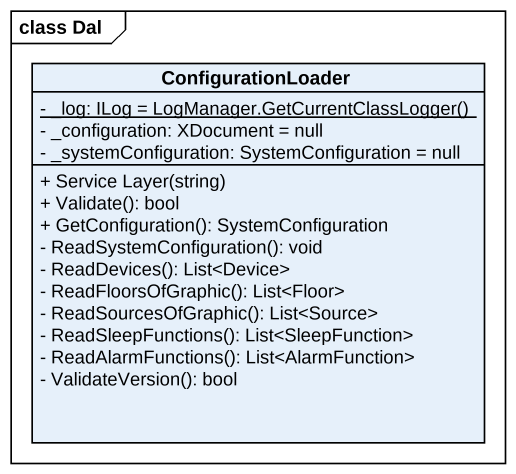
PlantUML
@startuml
mainframe class Dal
hide circle
hide empty members
skinparam classAttributeIconSize 0
class ConfigurationLoader {
  {static} {field} - _log: ILog = LogManager.GetCurrentClassLogger()
  - _configuration: XDocument = null
  - _systemConfiguration: SystemConfiguration = null
  + Service Layer(string)
  + Validate(): bool
  + GetConfiguration(): SystemConfiguration
  - ReadSystemConfiguration(): void
  - ReadDevices(): List<Device>
  - ReadFloorsOfGraphic(): List<Floor>
  - ReadSourcesOfGraphic(): List<Source>
  - ReadSleepFunctions(): List<SleepFunction>
  - ReadAlarmFunctions(): List<AlarmFunction>
  - ValidateVersion(): bool
}
@enduml
